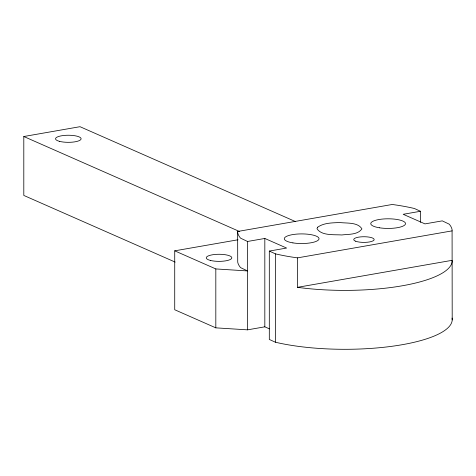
<?xml version="1.0" encoding="UTF-8"?>
<svg xmlns="http://www.w3.org/2000/svg" width="476" height="476" viewBox="0 0 476 476"><rect width="100%" height="100%" fill="white"/><g stroke="black" fill="none" stroke-linecap="round" stroke-linejoin="round"><path stroke-width="0.71" d="M175.168 262.086L23.8 195.434L23.8 136.517L80.01 126.699L295.185 221.447M269.446 328.862L264.823 326.828L247.526 329.85L215.818 327.851L174.722 309.751L174.722 250.834L215.818 268.934L247.526 270.933L240.612 267.643A107.308 29.756 0 0 1 237.72 262.103L237.643 231.479L392.283 204.472L397.847 205.287A107.308 29.756 0 0 1 414.4 208.494L420.487 211.273L420.546 222.31M174.722 250.834L238.006 239.779M237.643 231.479L237.72 232.645A107.308 29.756 0 0 0 240.612 238.184L247.526 241.475L264.823 238.458L286.606 248.05L269.309 251.072L269.309 339.442L275.402 342.22A107.308 29.756 0 0 0 392.337 346.236A107.308 29.756 0 0 0 452.081 318.069M420.487 211.273L403.19 214.295L424.979 223.887L442.275 220.864L449.183 224.154A107.308 29.756 0 0 1 452.081 229.7L452.2 319.937M269.309 251.072L275.402 253.845A107.308 29.756 0 0 0 291.955 257.058L297.512 257.867L452.152 230.86M297.512 257.867L297.512 287.325L452.152 260.318M297.512 287.325L297.916 287.385A107.308 29.756 0 0 0 452.2 261.026M23.8 136.517L239.654 231.562M275.402 253.845L275.402 342.22M264.823 238.458L264.823 326.828M247.526 241.475L247.526 329.85M215.818 268.934L215.818 327.851M317.718 227.177L316.974 228.664C321.473 235.935 334.146 234.424 341.78 234.971C348.438 234.091 357.72 235.013 361.933 228.879C357.785 222.036 346.849 223.417 339.84 222.536C332.397 222.893 324.043 222.703 317.718 227.177M355.643 241.213L354.388 240.559A10.222 2.832 0 0 1 360.38 236.911A10.222 2.832 0 0 1 373.535 238.571L374.136 239.291A10.222 2.832 0 0 1 367.537 242.219A10.222 2.832 0 0 1 355.643 241.213M379.402 227.784A17.374 4.819 0 0 0 405.516 223.637A17.374 4.819 0 0 0 379.503 219.436A17.374 4.819 0 0 0 379.402 227.784M210.654 260.491A12.775 3.54 0 0 0 231.586 258.504A12.775 3.54 0 0 0 214.914 254.47A12.775 3.54 0 0 0 210.654 260.491M292.918 242.885A17.374 4.819 0 0 0 319.033 238.738A17.374 4.819 0 0 0 293.026 234.543A17.374 4.819 0 0 0 292.918 242.885M59.655 141.39A12.775 3.54 0 0 0 80.795 139.575A12.775 3.54 0 0 0 64.557 135.404A12.775 3.54 0 0 0 59.655 141.39"/></g></svg>
